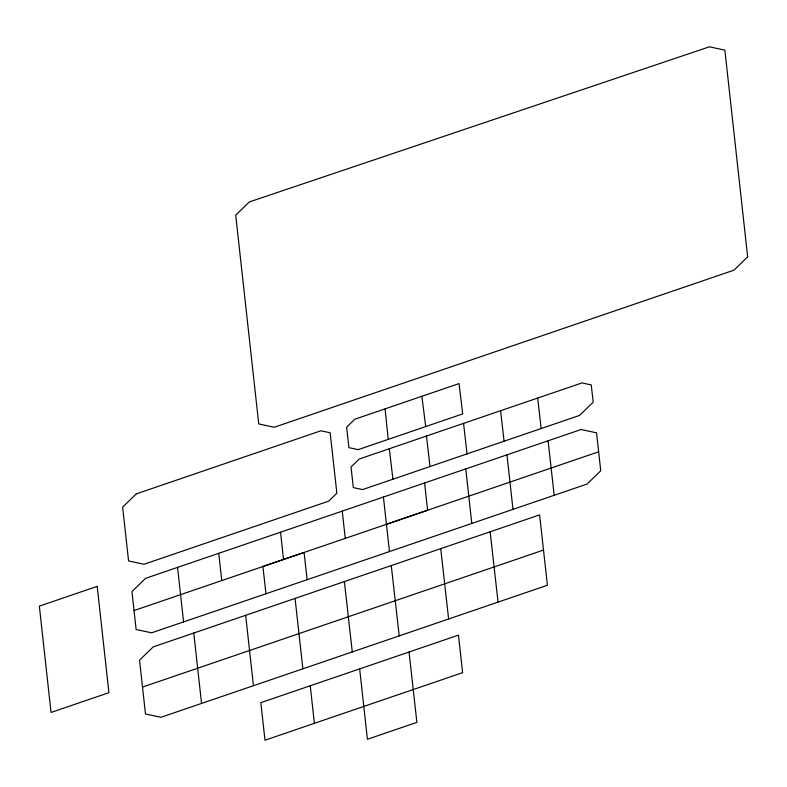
<?xml version="1.0" encoding="UTF-8"?>
<svg xmlns="http://www.w3.org/2000/svg" width="787" height="787" viewBox="0 0 787 787"><rect width="100%" height="100%" fill="white"/><g stroke="black" fill="none" stroke-linecap="round" stroke-linejoin="round"><path stroke-width="1.18" d="M385.089 408.866L459.028 383.594L462.717 413.923L358.164 449.643L348.907 447.646L346.634 427.154L354.809 419.215L385.089 408.866L388.247 439.372M426.485 436.037L581.996 382.925L591.253 384.912L593.191 402.177L579.527 415.438L362.571 489.583L353.314 487.586L351.022 466.976L359.187 459.037L426.485 436.037L429.987 466.534M177.547 567.397L145.605 578.327L131.941 591.588L136.131 629.511L151.606 632.827L587.102 484.044L600.737 470.783L596.556 432.83L581.091 429.515L177.547 567.397L183.578 621.907M386.437 524.309L427.597 510.242L424.616 482.992M598.661 451.797L134.036 610.555M440.73 548.667L539.597 514.905L547.418 585.243L160.951 717.301L145.477 713.986L139.535 660.175L153.17 646.904L440.73 548.667L448.62 619.015M310.255 685.772L260.822 702.673L264.993 740.203L462.628 672.659L458.457 635.129L310.255 685.772L314.397 723.332M142.486 687.081L543.492 550.074M421.862 396.284L425.708 426.574M389.329 448.738L392.92 479.204M498.043 602.114L490.153 531.776M537.678 398.045L541.151 428.561M500.611 410.716L504.064 441.261M463.563 423.367L467.035 453.883M391.267 565.568L399.216 635.886M344.381 581.593L352.281 651.941M548.106 440.789L554.176 495.298M506.966 454.837L512.986 509.366M465.776 468.914L471.787 523.444M409.043 652L416.884 722.377L367.421 739.268L359.659 668.901M383.426 497.059L389.457 551.559M307.107 579.714L304.087 552.464L262.917 566.502L265.937 593.752M295.066 598.445L302.867 668.812M253.444 685.713L245.662 615.316M218.737 553.33L221.757 580.58M193.769 633.033L201.551 703.43M342.266 511.137L345.247 538.387M280.536 532.228L283.517 559.478M136.269 493.882L122.644 507.143L128.566 560.934L144.041 564.249L328.7 501.152L336.866 493.213L330.156 432.781L320.899 430.784L136.269 493.882M747.65 256.896L733.986 270.157L274.201 427.272L258.746 423.927L235.716 215.146L249.39 201.915L709.451 46.797L724.876 50.171L747.65 256.896M97.195 586.374L39.35 606.147L51.047 712.451L108.921 692.678L97.195 586.374"/></g></svg>
